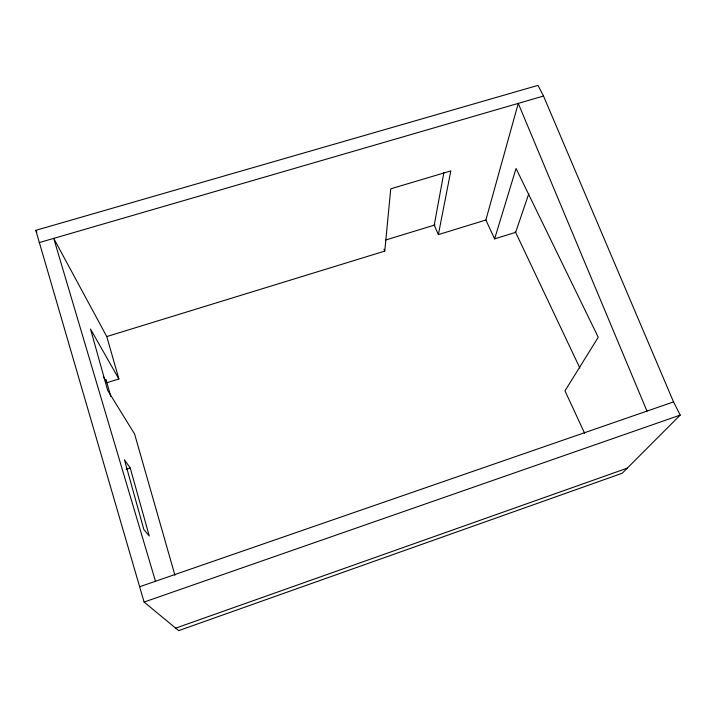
<?xml version="1.0" encoding="UTF-8"?>
<svg xmlns="http://www.w3.org/2000/svg" width="716" height="716" viewBox="0 0 716 716"><rect width="100%" height="100%" fill="white"/><g stroke="black" fill="none" stroke-linecap="round" stroke-linejoin="round"><path stroke-width="1.07" d="M155.488 581.267L53.727 238.383L106.782 336.565L384.76 251.101L390.748 188.818L450.803 170.918L438.371 234.615L485.869 220.018L518.259 103.39L646.987 411.1M443.875 172.654L434.218 225.164L438.371 234.615M528.802 193.714L515.636 232.351L494.613 238.893L516.048 168.484L598.236 337.263L564.987 390.855L584.677 433.359M680.2 415.101L622.177 473.267L178.696 630.626L144.095 602.058L35.8 230.337L538.002 85.374L543.507 96.051L673.541 401.909L680.2 415.101L144.095 602.058M175.697 628.147L627.27 468.157M139.915 586.655L673.541 401.909M126.186 469.347L130.231 468.013L149.268 536.015L143.862 529.509L124.432 459.77L130.231 468.013M106.782 336.565L118.883 378.952L106.917 382.711L103.462 377.001M385.906 239.941L435.06 224.914M39.094 242.635L543.507 96.051M118.883 378.952L90.52 329.083L107.651 390.318L134.617 434.057L174.937 575.279M35.8 230.337L36.892 232.27M515.287 231.617L579.897 368.087M485.869 220.018L494.613 238.893M383.964 249.186L384.76 251.101M105.977 379.328L110.801 396.566"/></g></svg>
